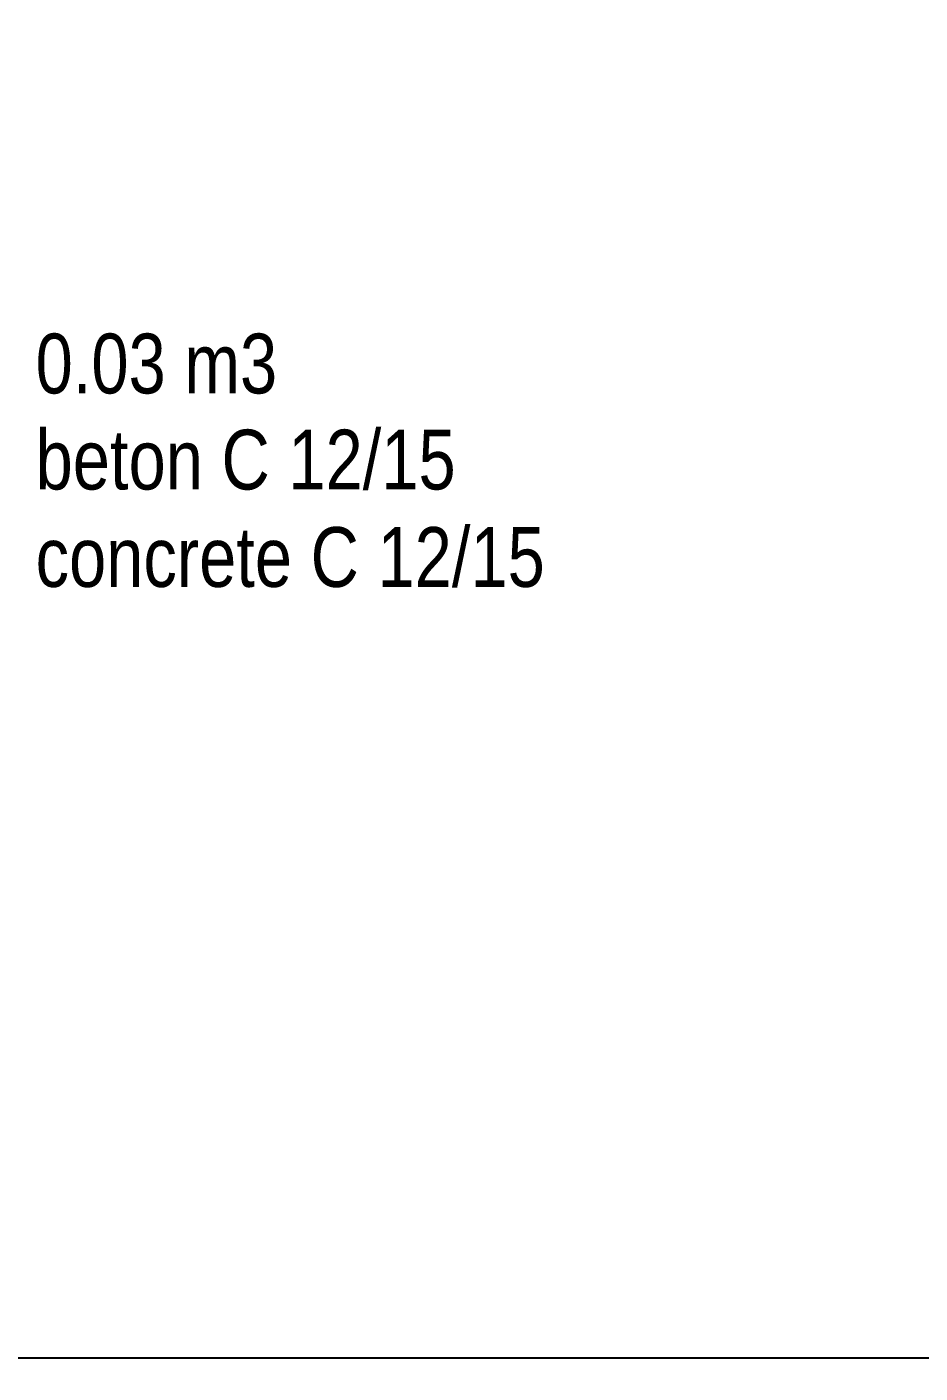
# Model space of a CAD drawing. Header units: millimetres. Extents: x 5064 to 28824, y 3085 to 7285.
# Drawn here: x 19543 to 20140, y 4296 to 5197 of the extents above; entities that cross this region are included whole.
import ezdxf
from ezdxf.lldxf.tags import DXFTag

# ---------------------------------------------------------------- set-up
doc = ezdxf.new("R2010")
doc.units = ezdxf.units.MM
doc.header["$LTSCALE"] = 0.3
doc.styles.add('SEACAD_Arial', font='arial.ttf', dxfattribs={"width": 0.8})
tags = doc.linetypes.add('HIDDEN2', pattern=[4.7625, 3.175, -1.5875]).pattern_tags.tags
tags[6:7] = [DXFTag(74, 4), DXFTag(75, 0), DXFTag(340, '0'), DXFTag(46, 0.0), DXFTag(50, 0.0), DXFTag(44, 0.0), DXFTag(45, 0.0)]
tags[4:5] = [DXFTag(74, 4), DXFTag(75, 0), DXFTag(340, '0'), DXFTag(46, 0.0), DXFTag(50, 0.0), DXFTag(44, 0.0), DXFTag(45, 0.0)]
doc.dimstyles.new('ISO-25', dxfattribs={"dimtxt": 1.6, "dimasz": 2, "dimexe": 0.5, "dimexo": 1.5, "dimtad": 1, "dimdec": 0, "dimtxsty": 'SEACAD_Arial', "dimcen": 2, "dimadec": 0, "dimazin": 0, "dimtfac": 1, "dimtdec": 0, "dimtmove": 0, "dimatfit": 3, "dimfxl": 1, "dimarcsym": 0})

# ---------------------------------------------------------------- blocks, each defined once
blk = doc.blocks.new('*D27')
at = {"color": 0, "lineweight": -2, "transparency": 16777216}
for p, q in [((21183.52, 4581.07), (21183.52, 4296.27)), ((19233.52, 4456.07), (19233.52, 4296.27)), ((21143.52, 4306.27), (19273.52, 4306.27))]:
    blk.add_line(p, q, dxfattribs=at)
at = {"color": 0, "transparency": 16777216}
for points in [[(19273.52, 4312.93), (19273.52, 4299.6), (19233.52, 4306.27)], [(21143.52, 4312.93), (21143.52, 4299.6), (21183.52, 4306.27)]]:
    blk.add_solid(points, dxfattribs=at)
at = {"layer": 'Defpoints', "color": 0, "transparency": 16777216}
for p in [(21183.52, 4611.07), (19233.52, 4486.07), (19233.52, 4306.27)]:
    blk.add_point(p, dxfattribs=at)
at = {"color": 0, "transparency": 16777216, "insert": (20208.52, 4335.11), "char_height": 32, "attachment_point": 5, "style": 'SEACAD_Arial'}
blk.add_mtext('1950', dxfattribs=at)
blk = doc.blocks.new('*D30')
at = {"color": 0, "lineweight": -2, "transparency": 16777216}
for p, q in [((19783.45, 5968.71), (19629.58, 5814.85)), ((20987.23, 4471.35), (19664.94, 5793.64)), ((21162.3, 4589.86), (21008.44, 4435.99))]:
    blk.add_line(p, q, dxfattribs=at)
at = {"color": 0, "transparency": 16777216}
for points in [[(19669.65, 5798.35), (19660.23, 5788.92), (19636.66, 5821.92)], [(20991.94, 4476.06), (20982.52, 4466.64), (21015.51, 4443.06)]]:
    blk.add_solid(points, dxfattribs=at)
at = {"layer": 'Defpoints', "color": 0, "transparency": 16777216}
for p in [(19804.66, 5989.93), (19636.66, 5821.92), (21183.52, 4611.07)]:
    blk.add_point(p, dxfattribs=at)
at = {"color": 0, "transparency": 16777216, "insert": (20346.48, 5152.89), "char_height": 32, "attachment_point": 5, "rotation": 315, "style": 'SEACAD_Arial'}
blk.add_mtext('1950', dxfattribs=at)
blk = doc.blocks.new('*D31')
at = {"color": 0, "lineweight": -2, "transparency": 16777216}
blk.add_line((19562.42, 5377.56), (19411.97, 5448.7), dxfattribs=at)
at = {"color": 0, "transparency": 16777216}
blk.add_solid([(19414.82, 5454.73), (19409.12, 5442.67), (19375.8, 5465.8)], dxfattribs=at)
at = {"layer": 'Defpoints', "color": 0, "transparency": 16777216}
for p in [(19375.8, 5465.8), (21183.52, 4611.07)]:
    blk.add_point(p, dxfattribs=at)
at = {"color": 0, "transparency": 16777216, "insert": (19517.85, 5430.54), "char_height": 32, "attachment_point": 5, "rotation": 334.69406, "style": 'SEACAD_Arial'}
blk.add_mtext('R2000', dxfattribs=at)

msp = doc.modelspace()

# ---------------------------------------------------------------- linework, layer by layer
at = {"linetype": 'HIDDEN2'}
for radius, start, end in [(2113.81, 135.10842, 179.89158), (2073.81, 135.11051, 179.88949)]:
    msp.add_arc((21183.52, 4611.07), radius, start, end, dxfattribs=at)

# ---------------------------------------------------------------- texts
at = {"style": 'SEACAD_Arial', "width": 0.8}
for s, p in [('0.03 m3', (19549.18, 4951.6)), ('beton C 12/15', (19549.18, 4887.34)), ('concrete C 12/15', (19549.18, 4822.17))]:
    msp.add_text(s, height=40, dxfattribs=at).set_placement(p)

# ---------------------------------------------------------------- dimensions: what is measured, and where the dimension line sits
dim = msp.add_aligned_dim(p1=(21183.52, 4611.07), p2=(19804.66, 5989.93), distance=237.59, dimstyle='ISO-25')
dim.commit()
dim.dimension.update_dxf_attribs({"geometry": '*D30', "text_midpoint": (20346.48, 5152.89)})
dim = msp.add_radius_dim(center=(21183.52, 4611.07), mpoint=(19375.8, 5465.8), dimstyle='ISO-25')
dim.commit()
dim.dimension.update_dxf_attribs({"geometry": '*D31', "text_midpoint": (19505.53, 5404.46), "dimtype": 132})
dim = msp.add_linear_dim(base=(19233.52, 4306.27), p1=(21183.52, 4611.07), p2=(19233.52, 4486.07), dimstyle='ISO-25')
dim.commit()
dim.dimension.update_dxf_attribs({"geometry": '*D27', "text_midpoint": (20208.52, 4335.11)})

doc.saveas('drawing.dxf')
